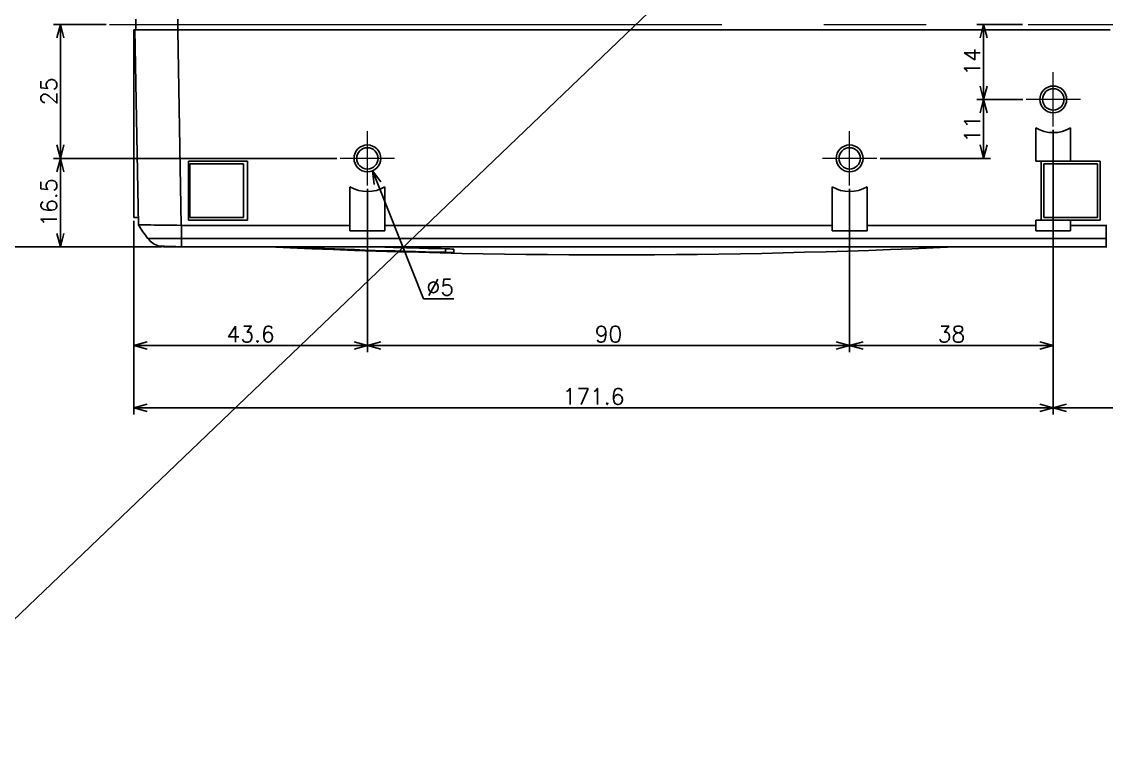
# Model space of a CAD drawing. Header units: millimetres. Extents: x -16130 to 36813, y -8099 to 27484.
# Drawn here: x 30017.7 to 30220.1, y 17861.5 to 17994.6 of the extents above; entities that cross this region are included whole.
import ezdxf

# ---------------------------------------------------------------- set-up
doc = ezdxf.new("R2010")
doc.units = ezdxf.units.MM
doc.header["$LTSCALE"] = 6
doc.header["$PDMODE"] = 99
doc.header["$PDSIZE"] = 1
doc.linetypes.add('CENTER2', pattern=[28.575, 19.05, -3.175, 3.175, -3.175])
for name, color, linetype, lineweight in [('05_CENTER', 4, 'CENTER2', 13), ('07_TEXT', 3, 'Continuous', 13), ('08_DIM', 3, 'Continuous', 13)]:
    doc.layers.add(name, color=color, linetype=linetype, lineweight=lineweight)
doc.styles.add('KSS_TXT', font='txt.shx', dxfattribs={"bigfont": 'extfont2.shx'})
doc.dimstyles.new('KSS_DIM', dxfattribs={"dimtxt": 3, "dimasz": 2.5, "dimexe": 1.25, "dimexo": 0.625, "dimtad": 1, "dimdsep": 46, "dimtxsty": 'KSS_TXT', "dimblk": 'OPEN30', "dimcen": 0, "dimazin": 2, "dimtfac": 0.75, "dimtmove": 0, "dimatfit": 3, "dimldrblk": 'OPEN30', "dimfxl": 1, "dimtolj": 1, "dimarcsym": 0})
doc.dimstyles.new('KSS_DIM$3', dxfattribs={"dimtxt": 3, "dimasz": 2.5, "dimexe": 1.25, "dimexo": 0.625, "dimtad": 1, "dimtih": 1, "dimtoh": 1, "dimdsep": 46, "dimtxsty": 'KSS_TXT', "dimblk": 'OPEN30', "dimcen": 0, "dimazin": 2, "dimtfac": 0.75, "dimtofl": 0, "dimtmove": 0, "dimatfit": 3, "dimldrblk": 'OPEN30', "dimfxl": 1, "dimtolj": 1, "dimarcsym": 0})

# ---------------------------------------------------------------- blocks, each defined once
blk = doc.blocks.new('_Open30')
at = {"color": 0, "linetype": 'ByBlock', "lineweight": -2}
for p, q in [((-1, 0.268), (0, 0)), ((0, 0), (-1, -0.268)), ((0, 0), (-1, 0))]:
    blk.add_line(p, q, dxfattribs=at)
blk = doc.blocks.new('*D3038')
at = {"layer": '08_DIM', "color": 0, "lineweight": -2, "transparency": 16777216}
for p, q in [((30082.22, 17963.46), (30082.22, 17932.99)), ((30038.62, 17957.52), (30038.62, 17932.99)), ((30079.72, 17934.24), (30041.12, 17934.24))]:
    blk.add_line(p, q, dxfattribs=at)
at = {"layer": 'Defpoints', "color": 0, "transparency": 16777216}
for p in [(30082.22, 17964.09), (30038.62, 17958.15), (30038.62, 17934.24)]:
    blk.add_point(p, dxfattribs=at)
at = {"layer": '08_DIM', "color": 0, "lineweight": -2, "transparency": 16777216, "xscale": 2.5, "yscale": 2.5, "zscale": 2.5, "rotation": 180}
blk.add_blockref('_Open30', (30038.62, 17934.24), dxfattribs=at)
at = {"layer": '08_DIM', "color": 0, "lineweight": -2, "transparency": 16777216, "xscale": 2.5, "yscale": 2.5, "zscale": 2.5}
blk.add_blockref('_Open30', (30082.22, 17934.24), dxfattribs=at)
at = {"layer": '08_DIM', "color": 0, "transparency": 16777216, "insert": (30060.42, 17936.36), "char_height": 3, "attachment_point": 5, "style": 'KSS_TXT'}
blk.add_mtext('\\A1;43.6', dxfattribs=at)
blk = doc.blocks.new('*D3039')
at = {"layer": '08_DIM', "color": 0, "lineweight": -2, "transparency": 16777216}
for p, q in [((30082.22, 17963.46), (30082.22, 17932.99)), ((30172.22, 17963.46), (30172.22, 17932.99)), ((30084.72, 17934.24), (30169.72, 17934.24))]:
    blk.add_line(p, q, dxfattribs=at)
at = {"layer": 'Defpoints', "color": 0, "transparency": 16777216}
for p in [(30082.22, 17964.09), (30172.22, 17964.09), (30172.22, 17934.24)]:
    blk.add_point(p, dxfattribs=at)
at = {"layer": '08_DIM', "color": 0, "lineweight": -2, "transparency": 16777216, "xscale": 2.5, "yscale": 2.5, "zscale": 2.5, "rotation": 180}
blk.add_blockref('_Open30', (30082.22, 17934.24), dxfattribs=at)
at = {"layer": '08_DIM', "color": 0, "lineweight": -2, "transparency": 16777216, "xscale": 2.5, "yscale": 2.5, "zscale": 2.5}
blk.add_blockref('_Open30', (30172.22, 17934.24), dxfattribs=at)
at = {"layer": '08_DIM', "color": 0, "transparency": 16777216, "insert": (30127.22, 17936.36), "char_height": 3, "attachment_point": 5, "style": 'KSS_TXT'}
blk.add_mtext('\\A1;90', dxfattribs=at)
blk = doc.blocks.new('*D3040')
at = {"layer": '08_DIM', "color": 0, "lineweight": -2, "transparency": 16777216}
for p, q in [((30210.22, 17974.46), (30210.22, 17921.35)), ((30038.62, 17957.52), (30038.62, 17921.35)), ((30041.12, 17922.6), (30207.72, 17922.6))]:
    blk.add_line(p, q, dxfattribs=at)
at = {"layer": 'Defpoints', "color": 0, "transparency": 16777216}
for p in [(30210.22, 17975.09), (30038.62, 17958.15), (30210.22, 17922.6)]:
    blk.add_point(p, dxfattribs=at)
at = {"layer": '08_DIM', "color": 0, "lineweight": -2, "transparency": 16777216, "xscale": 2.5, "yscale": 2.5, "zscale": 2.5, "rotation": 180}
blk.add_blockref('_Open30', (30038.62, 17922.6), dxfattribs=at)
at = {"layer": '08_DIM', "color": 0, "lineweight": -2, "transparency": 16777216, "xscale": 2.5, "yscale": 2.5, "zscale": 2.5}
blk.add_blockref('_Open30', (30210.22, 17922.6), dxfattribs=at)
at = {"layer": '08_DIM', "color": 0, "transparency": 16777216, "insert": (30124.42, 17924.73), "char_height": 3, "attachment_point": 5, "style": 'KSS_TXT'}
blk.add_mtext('\\A1;171.6', dxfattribs=at)
blk = doc.blocks.new('*D3041')
at = {"layer": '08_DIM', "color": 0, "lineweight": -2, "transparency": 16777216}
for p, q in [((30033.45, 17994.15), (30023.66, 17994.15)), ((30024.91, 17971.65), (30024.91, 17991.65)), ((30076.53, 17969.15), (30023.66, 17969.15))]:
    blk.add_line(p, q, dxfattribs=at)
at = {"layer": 'Defpoints', "color": 0, "transparency": 16777216}
for p in [(30024.91, 17994.15), (30034.08, 17994.15), (30077.16, 17969.15)]:
    blk.add_point(p, dxfattribs=at)
at = {"layer": '08_DIM', "color": 0, "lineweight": -2, "transparency": 16777216, "xscale": 2.5, "yscale": 2.5, "zscale": 2.5}
for p, rotation in [((30024.91, 17994.15), 90), ((30024.91, 17969.15), 270)]:
    blk.add_blockref('_Open30', p, dxfattribs=dict(at, rotation=rotation))
at = {"layer": '08_DIM', "color": 0, "transparency": 16777216, "insert": (30022.78, 17981.65), "char_height": 3, "attachment_point": 5, "rotation": 90, "style": 'KSS_TXT'}
blk.add_mtext('\\A1;25', dxfattribs=at)
blk = doc.blocks.new('*D3042')
at = {"layer": '08_DIM', "color": 0, "lineweight": -2, "transparency": 16777216}
for p, q in [((30042.89, 18035.65), (30013.99, 18035.65)), ((30015.24, 17955.15), (30015.24, 18033.15)), ((30043.79, 17952.65), (30013.99, 17952.65))]:
    blk.add_line(p, q, dxfattribs=at)
at = {"layer": 'Defpoints', "color": 0, "transparency": 16777216}
for p in [(30015.24, 18035.65), (30043.52, 18035.65), (30044.42, 17952.65)]:
    blk.add_point(p, dxfattribs=at)
at = {"layer": '08_DIM', "color": 0, "lineweight": -2, "transparency": 16777216, "xscale": 2.5, "yscale": 2.5, "zscale": 2.5}
for p, rotation in [((30015.24, 18035.65), 90), ((30015.24, 17952.65), 270)]:
    blk.add_blockref('_Open30', p, dxfattribs=dict(at, rotation=rotation))
at = {"layer": '08_DIM', "color": 0, "transparency": 16777216, "insert": (30013.11, 17994.15), "char_height": 3, "attachment_point": 5, "rotation": 90, "style": 'KSS_TXT'}
blk.add_mtext('\\A1;83', dxfattribs=at)
blk = doc.blocks.new('*D3043')
at = {"layer": '08_DIM', "color": 0, "lineweight": -2, "transparency": 16777216}
for p, q in [((30076.53, 17969.15), (30023.66, 17969.15)), ((30024.91, 17966.65), (30024.91, 17955.15)), ((30043.79, 17952.65), (30023.66, 17952.65))]:
    blk.add_line(p, q, dxfattribs=at)
at = {"layer": 'Defpoints', "color": 0, "transparency": 16777216}
for p in [(30077.16, 17969.15), (30024.91, 17952.65), (30044.42, 17952.65)]:
    blk.add_point(p, dxfattribs=at)
at = {"layer": '08_DIM', "color": 0, "lineweight": -2, "transparency": 16777216, "xscale": 2.5, "yscale": 2.5, "zscale": 2.5}
for p, rotation in [((30024.91, 17969.15), 90), ((30024.91, 17952.65), 270)]:
    blk.add_blockref('_Open30', p, dxfattribs=dict(at, rotation=rotation))
at = {"layer": '08_DIM', "color": 0, "transparency": 16777216, "insert": (30022.78, 17960.9), "char_height": 3, "attachment_point": 5, "rotation": 90, "style": 'KSS_TXT'}
blk.add_mtext('\\A1;16.5', dxfattribs=at)
blk = doc.blocks.new('*D3164')
at = {"layer": '08_DIM', "color": 0, "lineweight": -2, "transparency": 16777216}
for p, q in [((30210.22, 17974.46), (30210.22, 17932.99)), ((30172.22, 17963.46), (30172.22, 17932.99)), ((30174.72, 17934.24), (30207.72, 17934.24))]:
    blk.add_line(p, q, dxfattribs=at)
at = {"layer": 'Defpoints', "color": 0, "transparency": 16777216}
for p in [(30210.22, 17975.09), (30172.22, 17964.09), (30210.22, 17934.24)]:
    blk.add_point(p, dxfattribs=at)
at = {"layer": '08_DIM', "color": 0, "lineweight": -2, "transparency": 16777216, "xscale": 2.5, "yscale": 2.5, "zscale": 2.5, "rotation": 180}
blk.add_blockref('_Open30', (30172.22, 17934.24), dxfattribs=at)
at = {"layer": '08_DIM', "color": 0, "lineweight": -2, "transparency": 16777216, "xscale": 2.5, "yscale": 2.5, "zscale": 2.5}
blk.add_blockref('_Open30', (30210.22, 17934.24), dxfattribs=at)
at = {"layer": '08_DIM', "color": 0, "transparency": 16777216, "insert": (30191.22, 17936.36), "char_height": 3, "attachment_point": 5, "style": 'KSS_TXT'}
blk.add_mtext('\\A1;38', dxfattribs=at)
blk = doc.blocks.new('*D3165')
at = {"layer": '08_DIM', "color": 0, "lineweight": -2, "transparency": 16777216}
for p, q in [((30204.48, 17994.15), (30195.98, 17994.15)), ((30197.23, 17991.65), (30197.23, 17982.65)), ((30204.48, 17980.15), (30195.98, 17980.15))]:
    blk.add_line(p, q, dxfattribs=at)
at = {"layer": 'Defpoints', "color": 0, "transparency": 16777216}
for p in [(30205.11, 17994.15), (30197.23, 17980.15), (30205.11, 17980.15)]:
    blk.add_point(p, dxfattribs=at)
at = {"layer": '08_DIM', "color": 0, "lineweight": -2, "transparency": 16777216, "xscale": 2.5, "yscale": 2.5, "zscale": 2.5}
for p, rotation in [((30197.23, 17994.15), 90), ((30197.23, 17980.15), 270)]:
    blk.add_blockref('_Open30', p, dxfattribs=dict(at, rotation=rotation))
at = {"layer": '08_DIM', "color": 0, "transparency": 16777216, "insert": (30195.1, 17987.15), "char_height": 3, "attachment_point": 5, "rotation": 90, "style": 'KSS_TXT'}
blk.add_mtext('\\A1;14', dxfattribs=at)
blk = doc.blocks.new('*D3166')
at = {"layer": '08_DIM', "color": 0, "lineweight": -2, "transparency": 16777216}
for p, q in [((30204.53, 17980.15), (30195.98, 17980.15)), ((30197.23, 17977.65), (30197.23, 17971.65)), ((30177.9, 17969.15), (30198.48, 17969.15))]:
    blk.add_line(p, q, dxfattribs=at)
at = {"layer": 'Defpoints', "color": 0, "transparency": 16777216}
for p in [(30205.16, 17980.15), (30177.28, 17969.15), (30197.23, 17969.15)]:
    blk.add_point(p, dxfattribs=at)
at = {"layer": '08_DIM', "color": 0, "lineweight": -2, "transparency": 16777216, "xscale": 2.5, "yscale": 2.5, "zscale": 2.5}
for p, rotation in [((30197.23, 17980.15), 90), ((30197.23, 17969.15), 270)]:
    blk.add_blockref('_Open30', p, dxfattribs=dict(at, rotation=rotation))
at = {"layer": '08_DIM', "color": 0, "transparency": 16777216, "insert": (30195.1, 17974.65), "char_height": 3, "attachment_point": 5, "rotation": 90, "style": 'KSS_TXT'}
blk.add_mtext('\\A1;11', dxfattribs=at)
blk = doc.blocks.new('*D3167')
at = {"layer": '08_DIM', "color": 0, "lineweight": -2, "transparency": 16777216}
for p, q in [((30092.7, 17942.97), (30084.08, 17964.51)), ((30098.32, 17942.97), (30092.7, 17942.97))]:
    blk.add_line(p, q, dxfattribs=at)
at = {"layer": 'Defpoints', "color": 0, "transparency": 16777216}
for p in [(30081.29, 17971.47), (30083.15, 17966.83)]:
    blk.add_point(p, dxfattribs=at)
at = {"layer": '08_DIM', "color": 0, "lineweight": -2, "transparency": 16777216, "xscale": 2.5, "yscale": 2.5, "zscale": 2.5, "rotation": 111.8133937240068}
blk.add_blockref('_Open30', (30083.15, 17966.83), dxfattribs=at)
at = {"layer": '08_DIM', "color": 0, "transparency": 16777216, "insert": (30095.82, 17945.09), "char_height": 3, "attachment_point": 5, "style": 'KSS_TXT'}
blk.add_mtext('\\A1;%%C5', dxfattribs=at)
blk = doc.blocks.new('*D3169')
at = {"layer": '08_DIM', "color": 0, "lineweight": -2, "transparency": 16777216}
for p, q in [((30210.22, 17974.46), (30210.22, 17921.35)), ((30370.22, 17963.79), (30370.22, 17921.35)), ((30212.72, 17922.6), (30367.72, 17922.6))]:
    blk.add_line(p, q, dxfattribs=at)
at = {"layer": 'Defpoints', "color": 0, "transparency": 16777216}
for p in [(30210.22, 17975.09), (30370.22, 17964.41), (30370.22, 17922.6)]:
    blk.add_point(p, dxfattribs=at)
at = {"layer": '08_DIM', "color": 0, "lineweight": -2, "transparency": 16777216, "xscale": 2.5, "yscale": 2.5, "zscale": 2.5, "rotation": 180}
blk.add_blockref('_Open30', (30210.22, 17922.6), dxfattribs=at)
at = {"layer": '08_DIM', "color": 0, "lineweight": -2, "transparency": 16777216, "xscale": 2.5, "yscale": 2.5, "zscale": 2.5}
blk.add_blockref('_Open30', (30370.22, 17922.6), dxfattribs=at)
at = {"layer": '08_DIM', "color": 0, "transparency": 16777216, "insert": (30290.22, 17924.73), "char_height": 3, "attachment_point": 5, "style": 'KSS_TXT'}
blk.add_mtext('\\A1;160', dxfattribs=at)
blk = doc.blocks.new('140.096b')
at = {"color": 0}
for p, q in [((-171.2, 15), (-171.2, 13)), ((-163.4, 15), (-163.4, 13)), ((-171.6, 13), (-171.38, 13)), ((-171.6, -22), (-171.6, 13)), ((-171.38, 13), (-163.38, 13)), ((-170.75, -23.38), (-171.38, 13)), ((-163.38, 13), (-162.74, -23.5)), ((10.62, 13), (-163.38, 13)), ((-3.25, -11.5), (-3.25, -5.28)), ((3.25, -5.28), (3.25, -11.5)), ((-161.4, -11.5), (-150.4, -11.5)), ((-161.4, -22.5), (-161.4, -11.5)), ((-161.15, -12), (-161.15, -22)), ((-151.15, -12), (-161.15, -12)), ((-151.15, -22), (-151.15, -12)), ((-150.4, -11.5), (-150.4, -22.5)), ((-3.25, -11.5), (-2.25, -11.5)), ((-2.25, -11.5), (-2.25, -22.5)), ((-2.25, -11.5), (3.25, -11.5)), ((-1.75, -12.04), (-1.75, -22.04)), ((8.25, -12.04), (-1.75, -12.04)), ((8.75, -11.5), (3.25, -11.5)), ((8.25, -22.04), (8.25, -12.04)), ((8.75, -22.5), (8.75, -11.5)), ((-131.25, -16.28), (-131.25, -23.5)), ((-124.75, -23.5), (-124.75, -16.28)), ((-41.25, -16.28), (-41.25, -23.5)), ((-34.75, -23.5), (-34.75, -16.28)), ((-171.6, -22), (-170.77, -22)), ((-161.15, -22), (-151.15, -22)), ((-1.75, -22.04), (8.25, -22.04)), ((-162.67, -23.5), (-162.74, -23.5)), ((-162.67, -25.95), (-162.67, -23.5)), ((-131.25, -23.5), (-162.67, -23.5)), ((-150.4, -22.5), (-161.4, -22.5)), ((-131.25, -24.5), (-131.25, -23.5)), ((-124.75, -23.5), (-124.75, -24.5)), ((-41.25, -23.5), (-124.75, -23.5)), ((-41.25, -23.5), (-41.25, -24.5)), ((-34.75, -24.5), (-34.75, -23.5)), ((-3.25, -23.5), (-34.75, -23.5)), ((-2.25, -22.5), (-3.25, -22.5)), ((-3.25, -23.5), (-3.25, -22.5)), ((-3.25, -24.5), (-3.25, -23.5)), ((3.25, -22.5), (-2.25, -22.5)), ((3.25, -22.5), (8.75, -22.5)), ((3.25, -22.5), (3.25, -23.5)), ((3.25, -23.5), (3.25, -24.5)), ((9.9, -23.5), (3.25, -23.5)), ((9.98, -23.5), (9.9, -23.5)), ((9.9, -25.95), (9.9, -23.5)), ((-168.96, -25.95), (-162.67, -25.95)), ((-162.67, -25.95), (-162.67, -27.49)), ((-162.67, -25.95), (9.9, -25.95)), ((-124.75, -24.5), (-131.25, -24.5)), ((-41.25, -24.5), (-34.75, -24.5)), ((3.25, -24.5), (-3.25, -24.5)), ((9.9, -25.95), (9.9, -27.5)), ((-161.82, -27.5), (-165.8, -27.5)), ((-162.67, -27.49), (-161.82, -27.5)), ((9.9, -27.5), (-161.82, -27.5)), ((-151.4, -27.5), (-145.67, -27.53)), ((-113.4, -28.52), (-113.4, -27.86)), ((-111.9, -27.94), (-111.9, -28.53)), ((10.03, -27.5), (9.9, -27.5))]:
    blk.add_line(p, q, dxfattribs=at)
for centre, radius in [((0, 0), 2.5), ((0, 0), 2.5), ((0, 0), 2), ((0, 0), 2), ((-128, -11), 2.5), ((-128, -11), 2.5), ((-128, -11), 2), ((-128, -11), 2), ((-38, -11), 2.5), ((-38, -11), 2.5), ((-38, -11), 2), ((-38, -11), 2)]:
    blk.add_circle(centre, radius, dxfattribs=at)
for centre, radius, start, end in [((0, 0), 6.2, 238.386, 301.614), ((-128, -11), 6.2, 238.386, 301.614), ((-38, -11), 6.2, 238.386, 301.614), ((-145.26, -7.56), 30, 211.8305, 217.805), ((-165.8, -23.5), 4, 217.805, 254.0818), ((-165.8, -23.5), 4, 254.0818, 270), ((-160.43, 102.04), 129.55, 267.1365, 269.006), ((-82.4, 1337), 1366, 267.31459, 272.68541), ((-82.4, 1337), 1365.87, 267.43549, 268.69949), ((-82.4, 1337), 1365.21, 268.15414, 268.69886), ((-113.32, -39.95), 12.09, 83.2509, 90.375), ((-112.47, -4.94), 23.6, 267.738, 271.3808)]:
    blk.add_arc(centre, radius, start, end, dxfattribs=at)
blk.add_open_spline([(-170.75, -23.38), (-170.75, -23.38), (-170.54, -23.39), (-169.74, -23.4), (-169.14, -23.41), (-166.93, -23.44), (-164.86, -23.47), (-162.74, -23.5)], degree=3, knots=[0, 0, 0, 0, 0.25, 0.25, 0.5, 0.5, 1, 1, 1, 1], dxfattribs=at)
at = {"layer": '05_CENTER', "color": 0}
for p, q in [((-176.14, 14), (165.92, 14)), ((0, -5.06), (0, 5.06)), ((5.06, 0), (-5.06, 0)), ((-128, -16.06), (-128, -5.94)), ((-38, -16.06), (-38, -5.94)), ((-122.94, -11), (-133.06, -11)), ((-32.94, -11), (-43.06, -11))]:
    blk.add_line(p, q, dxfattribs=at)

msp = doc.modelspace()

# ---------------------------------------------------------------- linework, layer by layer
at = {"layer": '07_TEXT', "color": 2}
msp.add_line((30610.78514, 18451.80032), (29993.67601, 17861.52202), dxfattribs=at)

# ---------------------------------------------------------------- block references
at = {"color": 4}
msp.add_blockref('140.096b', (30210.2187, 17980.14824), dxfattribs=at)

# ---------------------------------------------------------------- dimensions: what is measured, and where the dimension line sits
at = {"layer": '08_DIM'}
for base, p1, p2, picture, middle in [((30015.23954, 18035.64824), (30044.41698, 17952.64824), (30043.5187, 18035.64824), '*D3042', (30013.11454, 17994.14824)), ((30024.90933, 17994.14824), (30077.15895, 17969.14824), (30034.07546, 17994.14824), '*D3041', (30022.78225, 17981.64824)), ((30197.22833, 17980.14824), (30205.10507, 17994.14824), (30205.10507, 17980.14824), '*D3165', (30195.10333, 17987.14824)), ((30197.22833, 17969.14824), (30205.15895, 17980.14824), (30177.27845, 17969.14824), '*D3166', (30195.10333, 17974.64824)), ((30024.90933, 17952.64824), (30077.15895, 17969.14824), (30044.41698, 17952.64824), '*D3043', (30022.78225, 17960.89824))]:
    dim = msp.add_linear_dim(base=base, p1=p1, p2=p2, angle=90, dimstyle='KSS_DIM', dxfattribs=at)
    dim.commit()
    dim.dimension.update_dxf_attribs({"geometry": picture, "text_midpoint": middle})
for base, p1, p2, picture, middle in [((30210.2187, 17922.60434), (30038.6187, 17958.14824), (30210.2187, 17975.08849), '*D3040', (30124.4187, 17924.72934)), ((30210.2187, 17934.23567), (30172.2187, 17964.08849), (30210.2187, 17975.08849), '*D3164', (30191.2187, 17936.36067)), ((30370.2187, 17922.60434), (30210.2187, 17975.08849), (30370.2187, 17964.41393), '*D3169', (30290.2187, 17924.72934)), ((30038.6187, 17934.23567), (30082.2187, 17964.08849), (30038.6187, 17958.14824), '*D3038', (30060.4187, 17936.36067)), ((30172.2187, 17934.23567), (30082.2187, 17964.08849), (30172.2187, 17964.08849), '*D3039', (30127.2187, 17936.36067))]:
    dim = msp.add_linear_dim(base=base, p1=p1, p2=p2, dimstyle='KSS_DIM', dxfattribs=at)
    dim.commit()
    dim.dimension.update_dxf_attribs({"geometry": picture, "text_midpoint": middle})
dim = msp.add_diameter_dim_2p(p1=(30081.28974, 17971.46924), p2=(30083.14766, 17966.82725), dimstyle='KSS_DIM$3', override={"dimpost": '%%C<>'}, dxfattribs=at)
dim.commit()
dim.dimension.update_dxf_attribs({"geometry": '*D3167', "text_midpoint": (30095.82272, 17942.96657), "dimtype": 163})

doc.saveas('drawing.dxf')
